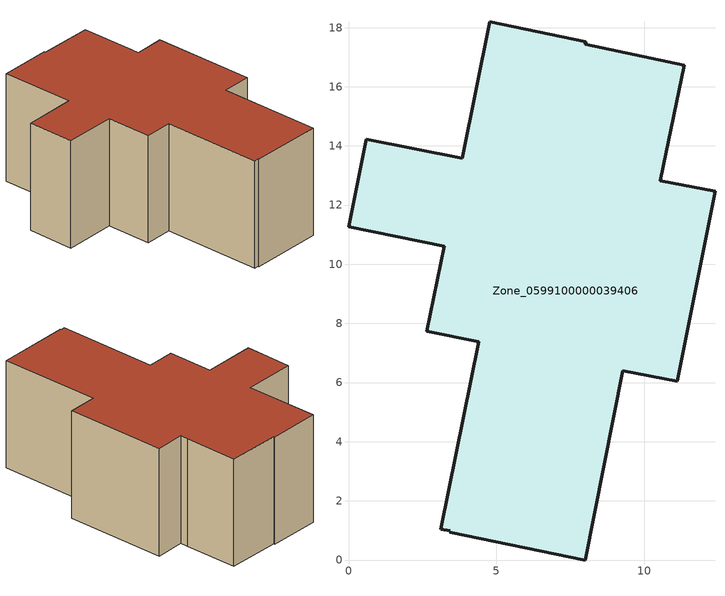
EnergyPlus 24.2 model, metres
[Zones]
Zone_0599100000039406
 floor ground (C_G): 8.01,0 3.43,0.93 3.44,0.99 3.12,1.05 4.41,7.38 2.65,7.73 3.24,10.6 0,11.26 0.6,14.23 3.85,13.58 4.77,18.19 8.02,17.53 8,17.45 11.34,16.72 10.64,13.31 10.54,12.83 12.39,12.47 11.12,6.04 9.27,6.4 z0
 wall outside (C_F): 8.02,17.53 4.77,18.19 3.85,13.58 0.6,14.23 0,11.26 3.24,10.6 2.65,7.73 4.41,7.38 3.12,1.05 3.44,0.99 3.43,0.93 8.01,0 9.27,6.4 11.12,6.04 12.39,12.47 10.54,12.83 10.64,13.31 11.34,16.72 8,17.45 8.02,17.53 z0:7.05
 roof outside (C_R): 11.34,16.72 8,17.45 8.02,17.53 4.77,18.19 3.85,13.58 0.6,14.23 0,11.26 3.24,10.6 2.65,7.73 4.41,7.38 3.12,1.05 3.44,0.99 3.43,0.93 8.01,0 9.27,6.4 11.12,6.04 12.39,12.47 10.54,12.83 10.64,13.31 z7.05
[BUILDING]
Pand.0599100000039406: North Axis=0; Terrain=City; Loads Convergence Tolerance Value=0.04; Temperature Convergence Tolerance Value=0.4; Solar Distribution=FullExterior; Maximum Number of Warmup Days=25; Minimum Number of Warmup Days=1
[Site:Location]
Rotterdam.The.Hague.AP_ZH_NLD Design_Conditions: Latitude=51.96; Longitude=4.45; Time Zone=1; Elevation=-4.5
[SITE:GROUNDTEMPERATURE:BUILDINGSURFACE]
18, 18, 18, 18, 18, 18, 18, 18, 18, 18, 18, 18
[MATERIAL] Thermal Absorptance=0.9; Solar Absorptance=0.7; Visible Absorptance=0.7
Name | Roughness | Thickness | Conductivity | Density | Specific Heat
G.D.1965 | MediumSmooth | 0.15 | 1 | 540 | 1210
F.D.1965 | Rough | 0.3 | 0.857143 | 1920 | 840
R.D.1965 | MediumRough | 0.2 | 0.08 | 1500 | 1000
[CONSTRUCTION]
C_G: G.D.1965
C_F: F.D.1965
C_R: R.D.1965
[ZONE]
Zone_0599100000039406: Type=1; Multiplier=1; Ceiling Height=Autocalculate; Volume=Autocalculate; Floor Area=autocalculate; Part of Total Floor Area=Yes
[ZONEINFILTRATION:DESIGNFLOWRATE]
Infil_Zone_0599100000039406: Zone or ZoneList or Space or SpaceList=Zone_0599100000039406; Schedule=AlwaysOn; Design Flow Rate Calculation Method=Flow/Area; Flow Rate per Floor Area=0.0042; Constant Term Coefficient=1; Temperature Term Coefficient=0; Velocity Term Coefficient=0; Velocity Squared Term Coefficient=0
[HVACTEMPLATE:ZONE:IDEALLOADSAIRSYSTEM]
Zone_0599100000039406: Maximum Heating Supply Air Temperature=50; Minimum Cooling Supply Air Temperature=13; Maximum Heating Supply Air Humidity Ratio=0.0156; Minimum Cooling Supply Air Humidity Ratio=0.0077; Heating Limit=NoLimit; Cooling Limit=NoLimit; Dehumidification Control Type=ConstantSensibleHeatRatio; Cooling Sensible Heat Ratio=0.7; Dehumidification Setpoint=60; Humidification Control Type=None; Humidification Setpoint=30; Outdoor Air Method=None; Outdoor Air Flow Rate per Person=0.00944; Outdoor Air Flow Rate per Zone Floor Area=0; Outdoor Air Flow Rate per Zone=0; Demand Controlled Ventilation Type=None; Outdoor Air Economizer Type=NoEconomizer; Heat Recovery Type=None; Sensible Heat Recovery Effectiveness=0.7; Latent Heat Recovery Effectiveness=0.65
[ZONECONTROL:THERMOSTAT]
ThermostatControl_Zone_0599100000039406: Zone or ZoneList=Zone_0599100000039406; Control Type Schedule=DualSetpointControlType; Control 1=Thermostat_Zone_0599100000039406; Temperature Difference Between Cutout And Setpoint=0
[THERMOSTATSETPOINT:DUALSETPOINT]
Thermostat_Zone_0599100000039406: Heating Setpoint Temperature Schedule=HeatingSetpoint_Zone_0599100000039406; Cooling Setpoint Temperature Schedule=CoolingSetpoint_Zone_0599100000039406
[SCHEDULE:COMPACT]
HeatingSetpoint_Zone_0599100000039406: Through: 12/31, For: AllDays, Until: 24:00, 21
CoolingSetpoint_Zone_0599100000039406: Through: 12/31, For: AllDays, Until: 24:00, 24
DualSetpointControlType: Through: 12/31, For: AllDays, Until: 24:00, 4
AlwaysOn: Through: 12/31, For: AllDays, Until: 24:00, 1
